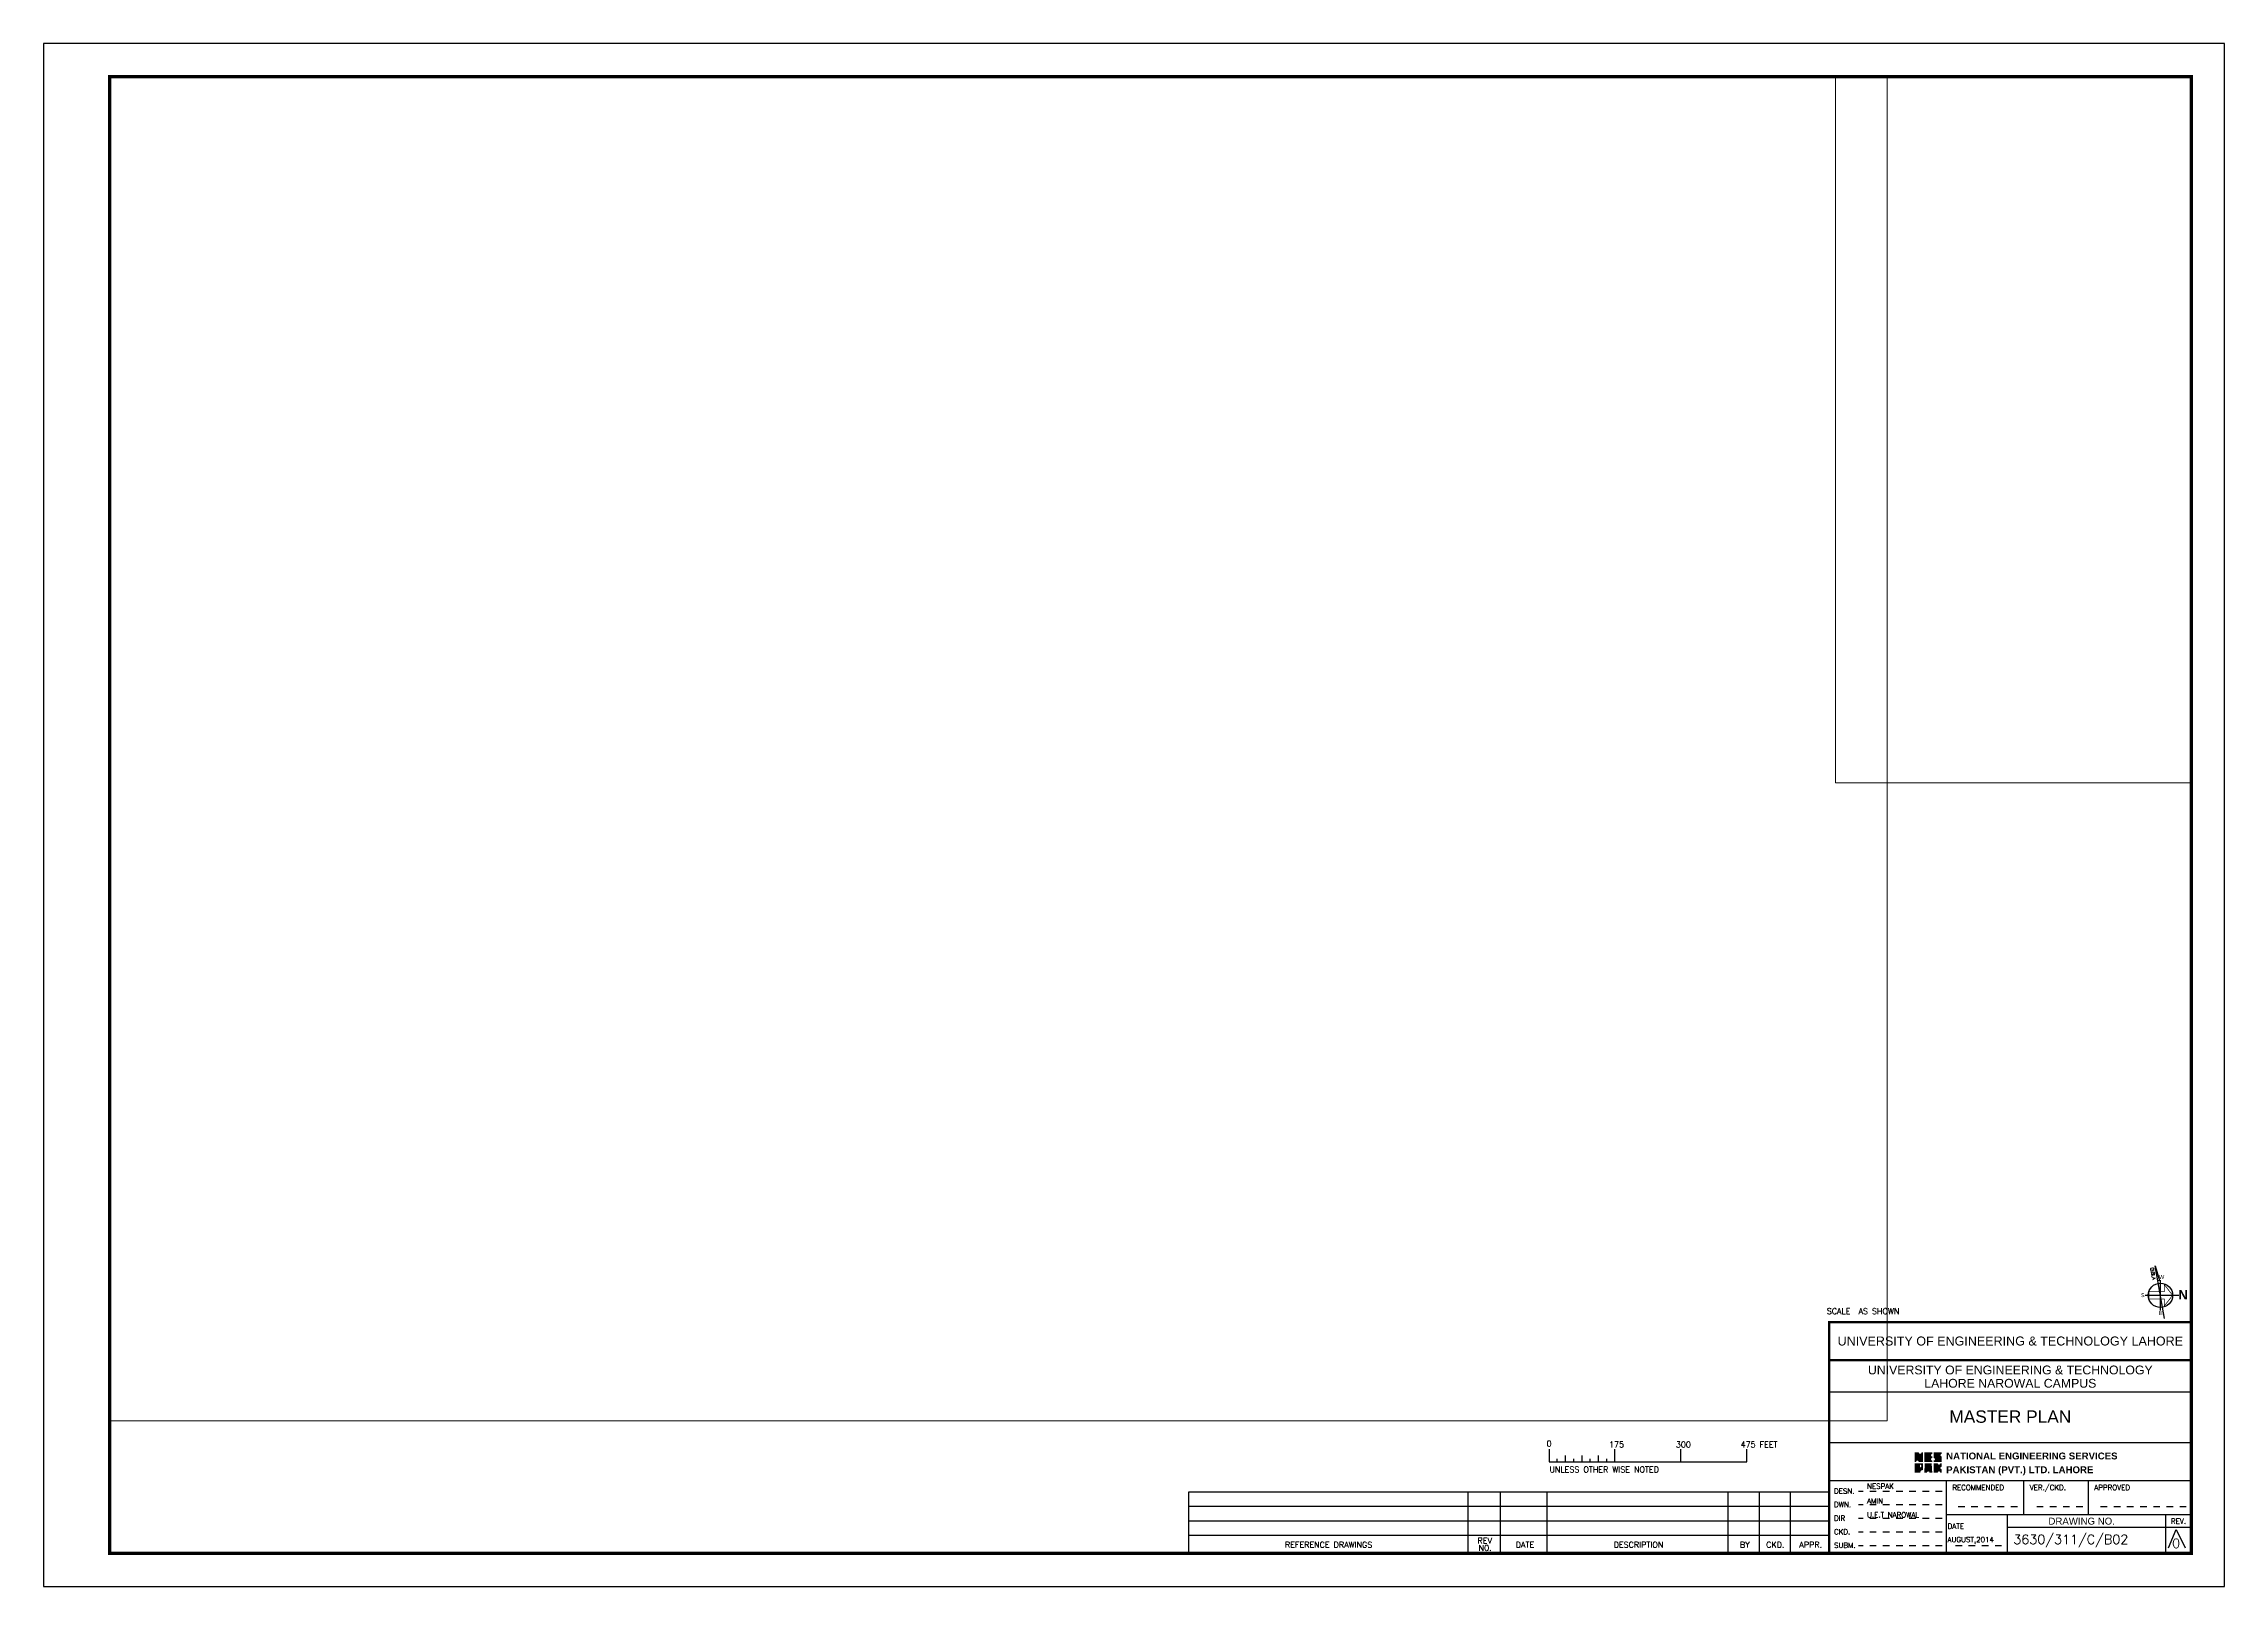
# Paper-space layout 'Layout1' of a CAD drawing. Header units: inches. Extents: x 36.9 to 69.9, y 0 to 23.4.
import ezdxf
from ezdxf.enums import TextEntityAlignment as Align

# ---------------------------------------------------------------- set-up
doc = ezdxf.new("R2010")
doc.units = ezdxf.units.IN
doc.header["$LTSCALE"] = 250
doc.header["$MEASUREMENT"] = 0
doc.linetypes.add('HIDDEN', pattern=[0.375, 0.25, -0.125])
for name, color, linetype, true_color in [('SEAL TEXT', 8, 'CONTINUOUS', 0x555555), ('SHEET', 8, 'CONTINUOUS', 0x555555), ('VIEWPORT', 8, 'CONTINUOUS', 0x555555)]:
    doc.layers.add(name, color=color, linetype=linetype, true_color=true_color)
doc.styles.add('ARIAL', font='arial.ttf')
doc.styles.add('ARIAL-B', font='arialbd.ttf')
doc.styles.add('ROMANS', font='romans.shx')

psp = doc.layouts.get("Layout1")

# ---------------------------------------------------------------- hatches: boundary and pattern name
at = {"layer": 'SEAL TEXT'}
h = psp.add_hatch(color=256, dxfattribs=at)
edge = h.paths.add_edge_path()
edge.add_arc((65.655, 1.989), 0.0204, 90, 270, ccw=False)
edge.add_line((65.655, 2.009), (65.655, 2.03))
edge.add_line((65.655, 2.03), (65.532, 2.03))
edge.add_line((65.532, 2.03), (65.532, 1.948))
edge.add_arc((65.532, 1.928), 0.0204, -90, 90, ccw=False)
edge.add_line((65.532, 1.907), (65.532, 1.887))
edge.add_line((65.532, 1.887), (65.655, 1.887))
edge.add_line((65.655, 1.887), (65.655, 1.968))
edge = h.paths.add_edge_path()
edge.add_arc((65.655, 1.795), 0.0204, 90, 270, ccw=False)
edge.add_line((65.655, 1.815), (65.655, 1.866))
edge.add_line((65.655, 1.866), (65.634, 1.866))
edge.add_arc((65.614, 1.866), 0.0204, -180, 0, ccw=False)
edge.add_line((65.593, 1.866), (65.532, 1.866))
edge.add_line((65.532, 1.866), (65.532, 1.723))
edge.add_line((65.532, 1.723), (65.593, 1.723))
edge.add_arc((65.614, 1.723), 0.0204, 0, 180, ccw=False)
edge.add_line((65.634, 1.723), (65.655, 1.723))
edge.add_line((65.655, 1.723), (65.655, 1.774))
edge = h.paths.add_edge_path(flags=16)
edge.add_line((65.328, 1.805), (65.328, 1.846))
edge.add_arc((65.328, 1.825), 0.0204, -90, 90, ccw=False)
edge = h.paths.add_edge_path()
edge.add_line((65.369, 2.03), (65.348, 2.03))
edge.add_arc((65.328, 2.03), 0.0204, -180, 0, ccw=False)
edge.add_line((65.307, 2.03), (65.246, 2.03))
edge.add_line((65.246, 2.03), (65.246, 1.887))
edge.add_line((65.246, 1.887), (65.267, 1.887))
edge.add_arc((65.287, 1.887), 0.0204, 0, 180, ccw=False)
edge.add_line((65.307, 1.887), (65.369, 1.887))
edge.add_line((65.369, 1.887), (65.369, 2.03))
edge = h.paths.add_edge_path()
edge.add_line((65.369, 1.866), (65.246, 1.866))
edge.add_line((65.246, 1.866), (65.246, 1.723))
edge.add_line((65.246, 1.723), (65.328, 1.723))
edge.add_arc((65.369, 1.723), 0.0409, 90, 180, ccw=False)
edge.add_line((65.369, 1.764), (65.369, 1.866))
edge = h.paths.add_edge_path()
edge.add_line((65.512, 1.948), (65.512, 1.968))
edge.add_arc((65.512, 1.989), 0.0204, 90, 270, ccw=False)
edge.add_line((65.512, 2.009), (65.512, 2.03))
edge.add_line((65.512, 2.03), (65.389, 2.03))
edge.add_line((65.389, 2.03), (65.389, 1.887))
edge.add_line((65.389, 1.887), (65.512, 1.887))
edge.add_line((65.512, 1.887), (65.512, 1.907))
edge.add_arc((65.512, 1.928), 0.0204, 90, 270, ccw=False)
edge = h.paths.add_edge_path()
edge.add_line((65.502, 1.866), (65.399, 1.866))
edge.add_line((65.399, 1.866), (65.389, 1.723))
edge.add_line((65.389, 1.723), (65.43, 1.723))
edge.add_arc((65.45, 1.723), 0.0204, 0, 180, ccw=False)
edge.add_line((65.471, 1.723), (65.512, 1.723))
edge.add_line((65.512, 1.723), (65.502, 1.866))

# ---------------------------------------------------------------- linework, layer by layer
at = {"layer": 'SEAL TEXT', "color": 3}
for p, q in [((60.7, 1.887), (60.7, 2.079)), ((61.7, 1.887), (61.7, 2.079)), ((59.825, 1.887), (59.825, 1.935)), ((59.95, 1.887), (59.95, 1.983)), ((60.075, 1.887), (60.075, 1.935)), ((60.2, 1.887), (60.2, 1.983)), ((60.325, 1.887), (60.325, 1.935)), ((60.45, 1.887), (60.45, 1.983)), ((60.575, 1.887), (60.575, 1.935))]:
    psp.add_line(p, q, dxfattribs=at)
at = {"layer": 'SEAL TEXT', "color": 7}
for p, q in [((54.236, 1.435), (63.948, 1.435)), ((54.236, 0.5), (54.236, 1.435)), ((58.474, 0.5), (58.474, 1.435)), ((58.966, 0.5), (58.966, 1.435)), ((59.672, 0.5), (59.672, 1.435)), ((62.419, 0.5), (62.419, 1.435)), ((62.89, 0.5), (62.89, 1.435)), ((63.36, 0.5), (63.36, 1.435)), ((54.236, 1.215), (63.948, 1.215)), ((54.236, 0.996), (63.948, 0.996)), ((54.236, 0.776), (63.948, 0.776))]:
    psp.add_line(p, q, dxfattribs=at)
at = {"layer": 'SEAL TEXT', "color": 3}
psp.add_lwpolyline([(59.7, 2.079), (59.7, 1.887), (62.7, 1.887), (62.7, 2.079)], dxfattribs=at)
at = {"layer": 'SHEET', "color": 2, "ltscale": 0.1}
for p, q in [((68.972, 4.182), (68.972, 4.645)), ((68.74, 4.413), (69.25, 4.413)), ((69.441, 2.945), (63.948, 2.945)), ((69.441, 2.174), (63.948, 2.174)), ((69.441, 1.599), (63.948, 1.599))]:
    psp.add_line(p, q, dxfattribs=at)
at = {"layer": 'SHEET', "color": 7, "linetype": 'HIDDEN', "ltscale": 0.0012}
for p, q in [((65.663, 1.44), (64.391, 1.44)), ((65.663, 1.234), (64.391, 1.234)), ((65.663, 1.029), (64.391, 1.029)), ((66.803, 1.205), (65.836, 1.205)), ((67.795, 1.205), (67.011, 1.205)), ((69.364, 1.205), (67.989, 1.205)), ((65.663, 0.823), (64.391, 0.823)), ((65.663, 0.617), (64.391, 0.617)), ((66.563, 0.617), (65.816, 0.617))]:
    psp.add_line(p, q, dxfattribs=at)
at = {"layer": 'SHEET', "color": 7, "ltscale": 0.1}
for p, q in [((65.722, 1.599), (65.722, 0.5)), ((66.896, 1.599), (66.896, 1.087)), ((67.875, 1.599), (67.875, 1.087)), ((69.441, 1.087), (65.722, 1.087)), ((66.649, 1.087), (66.649, 0.5)), ((69.05, 1.087), (69.05, 0.5)), ((69.441, 0.892), (66.649, 0.892))]:
    psp.add_line(p, q, dxfattribs=at)
at = {"layer": 'SHEET', "color": 8}
psp.add_lwpolyline([(36.871, 0), (69.941, 0), (69.941, 23.39), (36.871, 23.39)], close=True, dxfattribs=at)
at = {"layer": 'SHEET', "const_width": 0.05}
psp.add_lwpolyline([(37.871, 22.89), (37.871, 0.5), (69.441, 0.5), (69.441, 22.89)], close=True, dxfattribs=at)
at = {"layer": 'SHEET', "color": 2, "ltscale": 0.1}
psp.add_lwpolyline([(69.033, 4.063), (68.893, 4.86), (68.959, 4.638), (68.933, 4.633)], dxfattribs=at)
at = {"layer": 'SHEET', "color": 2, "ltscale": 0.1, "const_width": 0.0114}
psp.add_lwpolyline([(68.795, 4.47), (69.031, 4.47), (69.031, 4.574), (69.157, 4.413), (69.031, 4.252), (69.031, 4.356), (68.795, 4.356)], close=True, dxfattribs=at)
at = {"layer": 'SHEET', "const_width": 0.037}
for points in [[(69.441, 4.005), (63.948, 4.005), (63.948, 0.5)], [(69.441, 3.43), (63.948, 3.43)]]:
    psp.add_lwpolyline(points, dxfattribs=at)
at = {"layer": 'SHEET', "color": 7, "ltscale": 0.1}
psp.add_lwpolyline([(69.096, 0.586), (69.208, 0.863), (69.349, 0.583)], dxfattribs=at)
at = {"layer": 'SHEET', "color": 2, "ltscale": 0.1}
psp.add_circle((68.972, 4.413), 0.185, dxfattribs=at)

# ---------------------------------------------------------------- texts
at = {"layer": 'SEAL TEXT'}
for s, height, style, p in [('W', 0.0608, 'ARIAL', (68.949, 4.659)), ('S', 0.0608, 'ARIAL', (68.674, 4.385)), ('N', 0.141, 'ARIAL-B', (69.245, 4.35)), ('E', 0.0608, 'ARIAL', (68.95, 4.114))]:
    psp.add_text(s, height=height, dxfattribs=dict(at, style=style)).set_placement(p)
at = {"layer": 'SEAL TEXT', "color": 2, "style": 'ROMANS'}
psp.add_text('SCALE  AS SHOWN', height=0.08829, dxfattribs=at).set_placement((63.912, 4.128))
at = {"layer": 'SEAL TEXT'}
for s, height, style, p in [('UNIVERSITY OF ENGINEERING & TECHNOLOGY LAHORE', 0.13608, 'ARIAL', (66.695, 3.72)), ('UNIVERSITY OF ENGINEERING & TECHNOLOGY', 0.13341, 'ARIAL', (66.695, 3.281)), ('LAHORE NAROWAL CAMPUS', 0.13341, 'ARIAL', (66.695, 3.079)), ('MASTER PLAN', 0.1875, 'ARIAL', (66.695, 2.574)), ('DRAWING NO.', 0.10464, 'ARIAL', (67.777, 0.989)), ('REV.', 0.0785, 'ROMANS', (69.246, 0.989))]:
    psp.add_text(s, height=height, dxfattribs=dict(at, style=style)).set_placement(p, align=Align.MIDDLE_CENTER)
for s, height, style, p in [('NATIONAL ENGINEERING SERVICES', 0.10464, 'ARIAL-B', (65.722, 1.977)), ('PAKISTAN (PVT.) LTD. LAHORE', 0.10464, 'ARIAL-B', (65.722, 1.768)), ('DESN.', 0.0785, 'ROMANS', (64.023, 1.445)), ('AMIN', 0.0785, 'ROMANS', (64.523, 1.295)), ('NESPAK', 0.0785, 'ROMANS', (64.523, 1.518)), ('RECOMMENDED', 0.07848, 'ROMANS', (65.816, 1.499)), ('VER./CKD.', 0.0785, 'ROMANS', (66.99, 1.499)), ('APPROVED', 0.0785, 'ROMANS', (67.969, 1.499)), ('DWN.', 0.0785, 'ROMANS', (64.023, 1.24)), ('DIR', 0.0785, 'ROMANS', (64.023, 1.034)), ('U.E.T NAROWAL', 0.07848, 'ROMANS', (64.523, 1.084)), ('CKD.', 0.0785, 'ROMANS', (64.023, 0.828)), ('SUBM.', 0.0785, 'ROMANS', (64.023, 0.623)), ('AUGUST,2014', 0.07848, 'ROMANS', (65.743, 0.709)), ('DATE', 0.0785, 'ROMANS', (65.744, 0.912))]:
    psp.add_text(s, height=height, dxfattribs=dict(at, style=style)).set_placement(p, align=Align.MIDDLE_LEFT)
at = {"layer": 'SEAL TEXT', "color": 2, "style": 'ROMANS'}
for s, height, p in [('REFERENCE DRAWINGS', 0.08829, (56.358, 0.587)), ('REV', 0.0883, (58.725, 0.65)), ('DATE', 0.0883, (59.335, 0.587)), ('DESCRIPTION', 0.08829, (61.057, 0.587)), ('BY', 0.0883, (62.668, 0.587)), ('CKD.', 0.0883, (63.132, 0.587)), ('APPR.', 0.0883, (63.669, 0.587)), ('N0.', 0.0883, (58.731, 0.539))]:
    psp.add_text(s, height=height, dxfattribs=at).set_placement(p, align=Align.CENTER)
at = {"layer": 'SEAL TEXT', "color": 4, "style": 'ROMANS'}
psp.add_text('3630/311/C/B02', height=0.14126, dxfattribs=at).set_placement((66.741, 0.713), align=Align.MIDDLE_LEFT)
psp.add_text('0', height=0.141, dxfattribs=at).set_placement((69.209, 0.651), align=Align.MIDDLE_CENTER)
at = {"layer": 'SHEET', "color": 2, "ltscale": 0.1, "style": 'ROMANS'}
psp.add_text('QIBLA', height=0.0507, rotation=280, dxfattribs=at).set_placement((68.818, 4.83))
for s, height, p in [('0', 0.0883, (59.664, 2.12)), ('175', 0.0883, (60.61, 2.106)), ('300', 0.0883, (61.624, 2.106)), ('475 FEET', 0.0883, (62.605, 2.106)), ('UNLESS OTHER WISE NOTED', 0.08829, (59.706, 1.728))]:
    psp.add_text(s, height=height, dxfattribs=at).set_placement(p)

# ---------------------------------------------------------------- viewports
at = {"layer": 'VIEWPORT'}
psp.add_viewport(center=(51.35, 12.7), size=(26.957, 20.38), view_center_point=(28583.252, 109710.317), view_height=42797.99386, dxfattribs=at)
psp.add_viewport(center=(66.744, 17.536), size=(5.395, 10.7081), view_center_point=(-4620.174, 46127.729), view_height=685.3208, status=3, dxfattribs=at)

doc.saveas('drawing.dxf')
